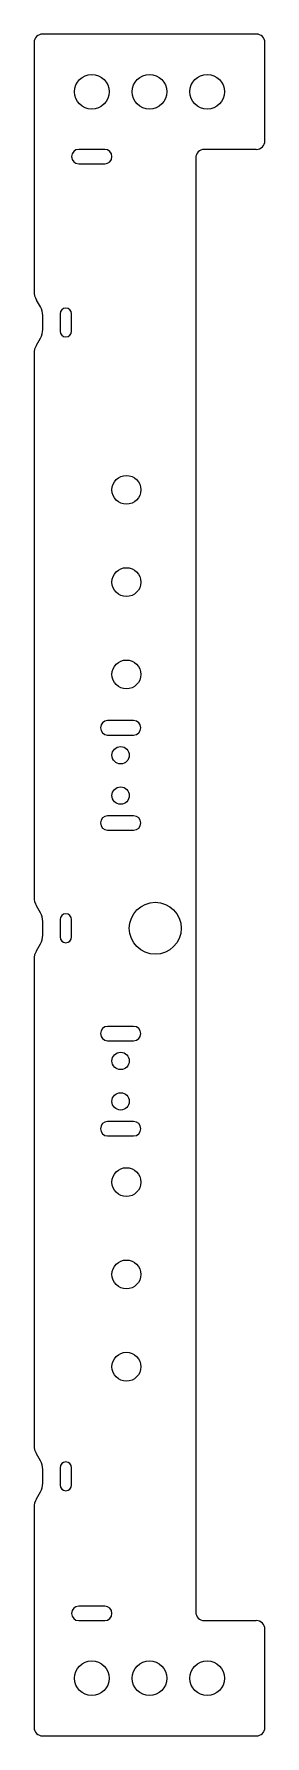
# Model space of a CAD drawing. Header units: millimetres. Extents: x -20 to 20, y -148 to 148.
import ezdxf

# ---------------------------------------------------------------- set-up
doc = ezdxf.new("R2010")
doc.units = ezdxf.units.MM

msp = doc.modelspace()

# ---------------------------------------------------------------- linework, layer by layer
at = {"color": 7, "linetype": 'Continuous', "lineweight": 25}
for p, q in [((18.5, 147.5), (-18.5, 147.5)), ((-20, 146), (-20, 102.9)), ((20, 129), (20, 146)), ((-7.75, 127.5), (-12.25, 127.5)), ((18.5, 127.5), (9.5, 127.5)), ((-12.25, 125), (-7.75, 125)), ((8, 126), (8, -126)), ((-18.9, 100.2), (-19.6, 101.4)), ((-18.5, 96.3), (-18.5, 98.7)), ((-15.5, 99), (-15.5, 96)), ((-13.5, 96), (-13.5, 99)), ((-19.6, 93.6), (-18.9, 94.8)), ((-20, 92.1), (-20, -2.1)), ((-2.75, 28.5), (-7.25, 28.5)), ((-7.25, 26), (-2.75, 26)), ((-2.75, 12), (-7.25, 12)), ((-7.25, 9.5), (-2.75, 9.5)), ((-18.9, -4.8), (-19.6, -3.6)), ((-18.5, -8.7), (-18.5, -6.3)), ((-15.5, -6), (-15.5, -9)), ((-13.5, -9), (-13.5, -6)), ((-19.6, -11.4), (-18.9, -10.2)), ((-20, -12.9), (-20, -97.1)), ((-2.75, -24.5), (-7.25, -24.5)), ((-7.25, -27), (-2.75, -27)), ((-2.75, -41), (-7.25, -41)), ((-7.25, -43.5), (-2.75, -43.5)), ((-18.9, -99.8), (-19.6, -98.6)), ((-18.5, -103.7), (-18.5, -101.3)), ((-15.5, -101), (-15.5, -104)), ((-13.5, -104), (-13.5, -101)), ((-19.6, -106.4), (-18.9, -105.2)), ((-20, -107.9), (-20, -146)), ((-7.75, -125), (-12.25, -125)), ((-12.25, -127.5), (-7.75, -127.5)), ((9.5, -127.5), (18.5, -127.5)), ((20, -146), (20, -129)), ((-18.5, -147.5), (18.5, -147.5))]:
    msp.add_line(p, q, dxfattribs=at)
for centre, radius in [((-10, 137.5), 3), ((0, 137.5), 3), ((10, 137.5), 3), ((-4, 68.5), 2.5), ((-4, 52.5), 2.5), ((-4, 36.5), 2.5), ((-5, 22.5), 1.5), ((-5, 15.5), 1.5), ((1, -7.5), 4.5), ((-5, -30.5), 1.5), ((-5, -37.5), 1.5), ((-4, -51.5), 2.5), ((-4, -67.5), 2.5), ((-4, -83.5), 2.5), ((-10, -137.5), 3), ((0, -137.5), 3), ((10, -137.5), 3)]:
    msp.add_circle(centre, radius, dxfattribs=at)
for centre, radius, start, end in [((-18.5, 146), 1.5, 90, 180), ((18.5, 146), 1.5, 0, 90), ((-12.25, 126.25), 1.25, 90, 270), ((-7.75, 126.25), 1.25, 270, 90), ((9.5, 126), 1.5, 90, 180), ((18.5, 129), 1.5, 270, 360), ((-17, 102.9), 3, 180, 210), ((-21.5, 98.7), 3, 0, 30), ((-14.5, 99), 1, 0, 180), ((-21.5, 96.3), 3, 330, 0), ((-14.5, 96), 1, 180, 0), ((-17, 92.1), 3, 150, 180), ((-7.25, 27.25), 1.25, 90, 270), ((-2.75, 27.25), 1.25, 270, 90), ((-7.25, 10.75), 1.25, 90, 270), ((-2.75, 10.75), 1.25, 270, 90), ((-17, -2.1), 3, 180, 210), ((-21.5, -6.3), 3, 0, 30), ((-14.5, -6), 1, 0, 180), ((-21.5, -8.7), 3, 330, 0), ((-17, -12.9), 3, 150, 180), ((-14.5, -9), 1, 180, 0), ((-7.25, -25.75), 1.25, 90, 270), ((-2.75, -25.75), 1.25, 270, 90), ((-7.25, -42.25), 1.25, 90, 270), ((-2.75, -42.25), 1.25, 270, 90), ((-17, -97.1), 3, 180, 210), ((-21.5, -101.3), 3, 0, 30), ((-14.5, -101), 1, 0, 180), ((-21.5, -103.7), 3, 330, 0), ((-14.5, -104), 1, 180, 0), ((-17, -107.9), 3, 150, 180), ((-12.25, -126.25), 1.25, 90, 270), ((-7.75, -126.25), 1.25, 270, 90), ((9.5, -126), 1.5, 180, 270), ((18.5, -129), 1.5, 0, 90), ((-18.5, -146), 1.5, 180, 270), ((18.5, -146), 1.5, 270, 0)]:
    msp.add_arc(centre, radius, start, end, dxfattribs=at)

doc.saveas('drawing.dxf')
